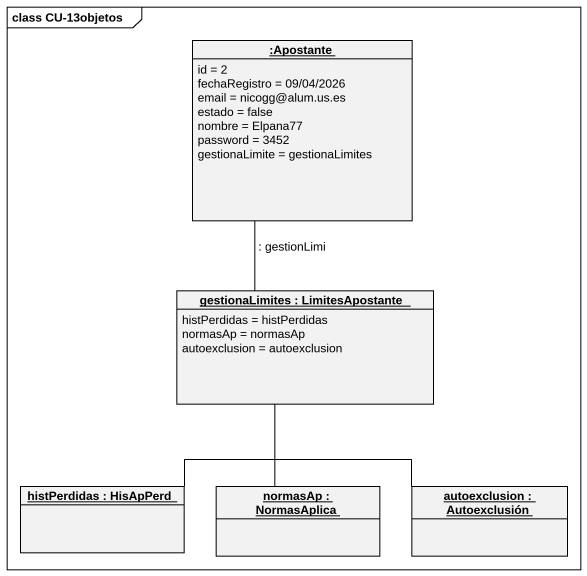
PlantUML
@startuml
mainframe class CU-13objetos
hide circle
hide empty members
object ":Apostante" as Apostante {
  id = 2
  fechaRegistro = 09/04/2026
  email = nicogg@alum.us.es
  estado = false
  nombre = Elpana77
  password = 3452
  gestionaLimite = gestionaLimites
}
object "gestionaLimites : LimitesApostante" as gestionaLimites {
  histPerdidas = histPerdidas
  normasAp = normasAp
  autoexclusion = autoexclusion
}
object "histPerdidas : HisApPerd" as histPerdidas
object "normasAp : NormasAplica" as normasAp
object "autoexclusion : Autoexclusión" as autoexclusion
Apostante -- gestionaLimites : : gestionLimi
histPerdidas -up- gestionaLimites
normasAp -up- gestionaLimites
autoexclusion -up- gestionaLimites
@enduml
